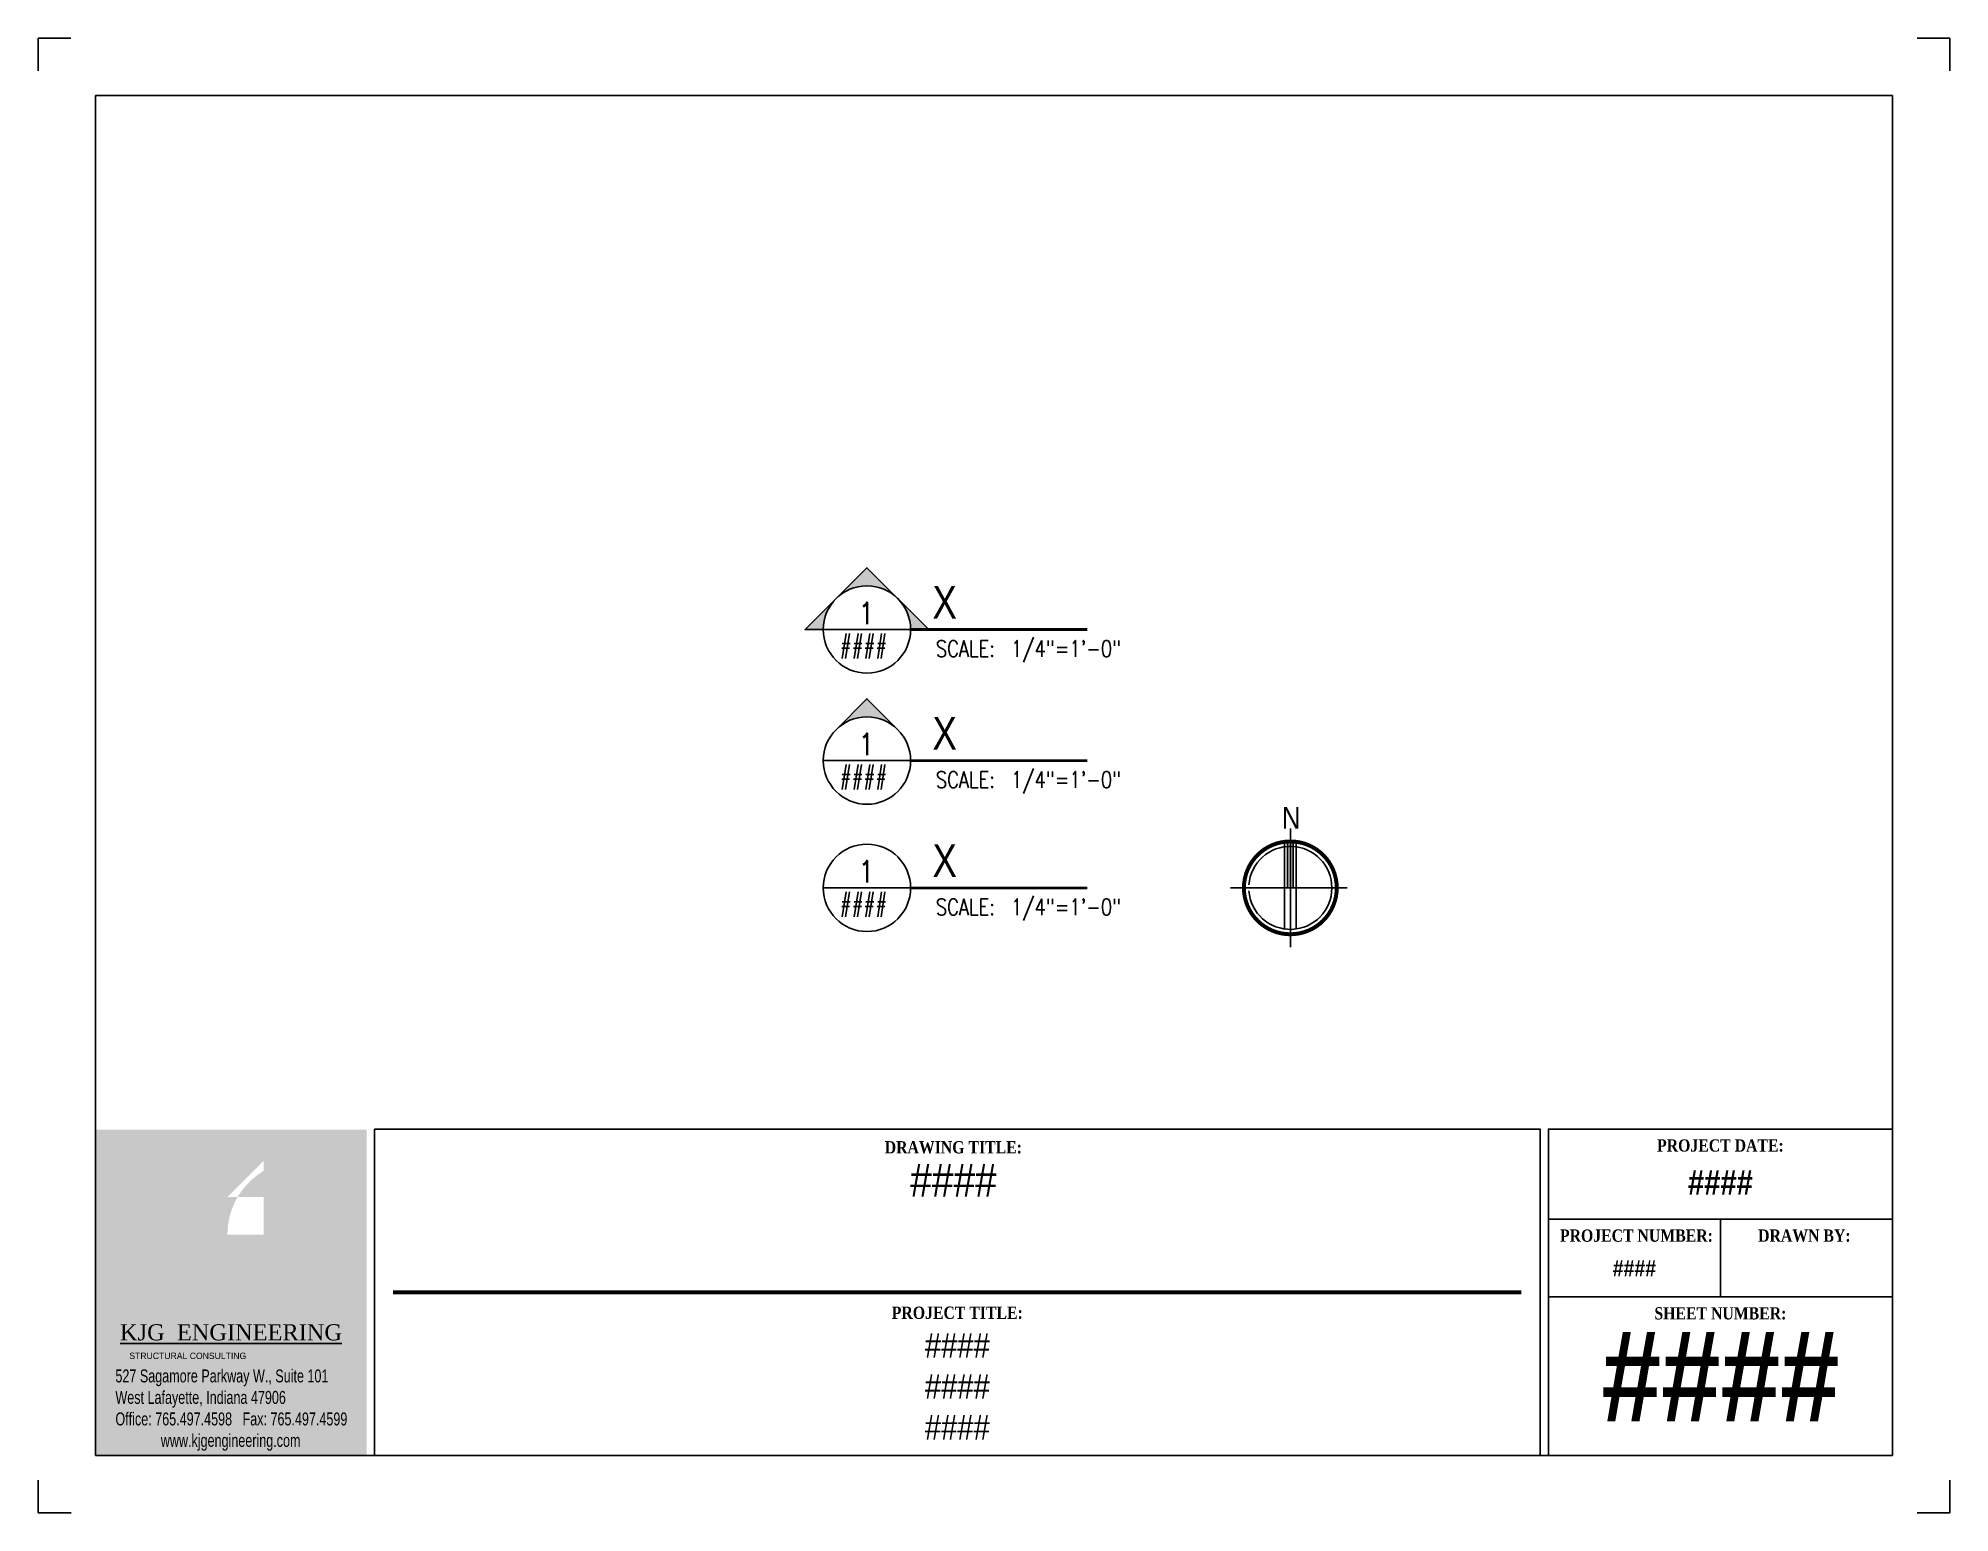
# Paper-space layout '8.5x11 (eng1)' of a CAD drawing. Header units: inches. Extents: x 0 to 10.9, y 0 to 8.4.
import ezdxf
from ezdxf.enums import TextEntityAlignment as Align

# ---------------------------------------------------------------- set-up
doc = ezdxf.new("R2010")
doc.units = ezdxf.units.IN
doc.header["$LTSCALE"] = 0.5
doc.header["$MEASUREMENT"] = 0
doc.layers.add('A-Anno-Note', color=4, linetype='Continuous')
doc.layers.add('G-Anno-Ttlb', color=7, linetype='Continuous')
doc.layers.add('G-Anno-Nplt', color=140, linetype='Continuous', plot=False)
doc.styles.add('Archstyle', font='romans.shx', dxfattribs={"width": 0.8, "height": 0.09375})
doc.styles.add('Arial', font='arial.ttf', dxfattribs={"width": 0.85})
doc.styles.add('Arial Bold', font='arialbd.ttf', dxfattribs={"width": 0.85})
doc.styles.get("Standard").update_dxf_attribs({"font": 'romans.shx', "width": 0.8})
doc.styles.add('TimesNewRoman', font='timesbd.ttf', dxfattribs={"height": 0.625})

# ---------------------------------------------------------------- blocks, each defined once
blk = doc.blocks.new('KJG Plan Title')
blk.add_line((-0.25, 0), (0.25, 0))
at = {"const_width": 0.015625}
blk.add_lwpolyline([(0.25, 0), (1.261534176683472, 0)], dxfattribs=at)
blk.add_circle((0, 0), 0.25)
blk.add_arc((0, 0), 0.25, 180, 0)
at = {"style": 'Archstyle', "width": 0.8}
blk.add_text('SCALE:', height=0.09375, dxfattribs=at).set_placement((0.394712062347935, -0.15625))
at = {"width": 0.8}
for tag, p, height, style in [('2', (0.375, 0.3125), 0.1875, 'Arial'), ('1', (0.375, 0.0625), 0.1875, 'Arial'), ('1/X"=1\'-0"', (0.824336331737868, -0.15625), 0.09375, 'Archstyle')]:
    blk.add_attdef(tag, p, '', height=height, dxfattribs=dict(at, style=style))
at = {"style": 'Archstyle', "width": 0.8}
blk.add_attdef('#', text='', height=0.125, dxfattribs=at).set_placement((-0.003754722077637496, 0.09375), align=Align.MIDDLE_CENTER)
at = {"width": 0.8}
blk.add_attdef('#_001', (-0.1537547220776411, -0.1339285714285712), '', height=0.09375, dxfattribs=at)
blk = doc.blocks.new('KJG Elevation Title')
at = {"linetype": 'ByBlock', "lineweight": -2}
blk.add_hatch(color=0, dxfattribs=at).paths.add_polyline_path([(6.315935428978669e-15, 0.3535533905932703), (-0.1767766952966289, 0.1767766952966383, -0.4142135623730877), (0.1767766952966415, 0.1767766952966383)])
blk.add_line((-0.25, 0), (0.25, 0))
at = {"color": 0, "linetype": 'ByBlock', "lineweight": -2}
blk.add_lwpolyline([(-0.1767766952966383, 0.1767766952966383), (0, 0.3535533905932766), (0.1767766952966383, 0.1767766952966383)], dxfattribs=at)
at = {"const_width": 0.015625}
blk.add_lwpolyline([(0.25, 0), (1.261534176683472, 0)], dxfattribs=at)
blk.add_circle((0, 0), 0.25)
blk.add_arc((0, 0), 0.25, 180, 0)
at = {"style": 'Archstyle', "width": 0.8}
blk.add_text('SCALE:', height=0.09375, dxfattribs=at).set_placement((0.394712062347935, -0.15625))
at = {"width": 0.8}
for tag, p, height, style in [('2', (0.375, 0.3125), 0.1875, 'Arial'), ('1', (0.375, 0.0625), 0.1875, 'Arial'), ('1/X"=1\'-0"', (0.824336331737868, -0.15625), 0.09375, 'Archstyle')]:
    blk.add_attdef(tag, p, '', height=height, dxfattribs=dict(at, style=style))
at = {"style": 'Archstyle', "width": 0.8}
blk.add_attdef('#', text='', height=0.125, dxfattribs=at).set_placement((-0.003754722077637496, 0.09375), align=Align.MIDDLE_CENTER)
at = {"width": 0.8}
blk.add_attdef('#_001', (-0.1537547220776411, -0.1339285714285712), '', height=0.09375, dxfattribs=at)
blk = doc.blocks.new('Anno_Arrow_A2')
at = {"linetype": 'ByBlock', "lineweight": -2}
h = blk.add_hatch(color=0, dxfattribs=at)
h.paths.add_polyline_path([(-1.767766952966415, 1.767766952966383), (-3.535533905932703, 0), (-2.5, 0, -0.1989123673796569)])
h.paths.add_polyline_path([(6.315935428978669e-14, 3.535533905932703), (-1.767766952966288, 1.767766952966383, -0.4142135623730877), (1.767766952966415, 1.767766952966383)])
h.paths.add_polyline_path([(2.37323414481207, 1.162299761120728), (2.245194378078029, 1.099591835476619, -0.1143487377762482), (2.5, 0), (3.535533905932766, 0)])
h.paths.add_polyline_path([(1.767766952966415, 1.767766952966415, -0.08268297409211775), (2.245194378078029, 1.099591835476588), (2.373234144812133, 1.162299761120696)])
at = {"color": 0, "linetype": 'ByBlock', "lineweight": -2}
blk.add_lwpolyline([(-2.5, 0), (-3.535533905932766, 0), (0, 3.535533905932766), (3.535533905932766, 0), (2.5, 0)], dxfattribs=at)
blk = doc.blocks.new('KJG Section Title')
blk.add_line((-0.25, 0), (0.25, 0))
at = {"const_width": 0.015625}
blk.add_lwpolyline([(0.25, 0), (1.261534176683472, 0)], dxfattribs=at)
blk.add_circle((0, 0), 0.25)
blk.add_arc((0, 0), 0.25, 180, 0)
at = {"xscale": 0.1, "yscale": 0.1, "zscale": 0.1}
blk.add_blockref('Anno_Arrow_A2', (0, 0), dxfattribs=at)
at = {"style": 'Archstyle', "width": 0.8}
blk.add_text('SCALE:', height=0.09375, dxfattribs=at).set_placement((0.394712062347935, -0.15625))
at = {"width": 0.8}
for tag, p, height, style in [('2', (0.375, 0.3125), 0.1875, 'Arial'), ('1', (0.375, 0.0625), 0.1875, 'Arial'), ('1/X"=1\'-0"', (0.824336331737868, -0.15625), 0.09375, 'Archstyle')]:
    blk.add_attdef(tag, p, '', height=height, dxfattribs=dict(at, style=style))
at = {"style": 'Archstyle', "width": 0.8}
blk.add_attdef('#', text='', height=0.125, dxfattribs=at).set_placement((-0.003754722077637496, 0.09375), align=Align.MIDDLE_CENTER)
at = {"width": 0.8}
blk.add_attdef('#_001', (-0.1537547220776411, -0.1339285714285712), '', height=0.09375, dxfattribs=at)
blk = doc.blocks.new('KJG North Arrow')
at = {"layer": 'A-Anno-Note'}
for p, q in [((-0.003503366762288351, -0.3399354712240807), (-0.003503366762288351, 0.3399354712240665)), ((-0.03600058088522928, 0.26362961081648), (-0.03600058088522928, -0.2352335673232062)), ((-0.020319670005847, 0.2542839855103978), (-0.020319670005847, 0)), ((0.01331293648081555, 0.2542839855103978), (0.01331293648081555, 0)), ((0.02899384736065258, 0.26362961081648), (0.02899384736065258, -0.2352335673232062)), ((-0.3456456845506182, 0), (-0.09387350700671959, -5.542233338928781e-13)), ((-0.0977037864599879, -5.542233338928781e-13), (-0.3214449498677823, 0)), ((0.3214449498673275, 0), (-0.3214449498677823, 0))]:
    blk.add_line(p, q, dxfattribs=at)
at = {"layer": 'A-Anno-Note', "const_width": 0.02268202897921779}
blk.add_lwpolyline([(-0.003503366762288351, -0.265625, 1), (-0.003503366762288351, 0.265625, 1)], format="xyb", close=True, dxfattribs=at)
at = {"layer": 'A-Anno-Note'}
blk.add_arc((-0.003503366762288351, 0), 0.2374676822671953, 184.0608065459285, 175.9391934540715, dxfattribs=at)
blk.add_solid([(-0.020319670005847, 0), (0.01331293648081555, 0), (-0.020319670005847, 0.2542839855103978), (0.01331293648081555, 0.2542839855103978)], dxfattribs=at)
at = {"layer": 'A-Anno-Note', "style": 'Arial', "width": 0.85}
blk.add_text('N', height=0.125, dxfattribs=at).set_placement((0.001522236039363634, 0.4010319217124447), align=Align.MIDDLE_CENTER)
blk = doc.blocks.new('BORDER8.5x11 (eng)')
at = {"layer": 'G-Anno-Ttlb'}
h = blk.add_hatch(color=7, dxfattribs=at)
h.dxf.hatch_style = 1
edge = h.paths.add_edge_path()
edge.add_line((1.290041029267673, 1.592297913247768), (1.082546730256796, 1.592297913247765))
edge.add_arc((1.5049458389575, 1.592297913247768), 0.4223991087007035, 149.4179368228352, 180.0000000000003, ccw=False)
edge.add_line((1.14130187873909, 1.807202722937592), (1.290041029267675, 1.807202722937592))
edge.add_line((1.290041029267673, 1.807202722937592), (1.290041029267673, 1.592297913247768))
h.paths.add_polyline_path([(1.0825467302568, 2.014697021948465), (1.290041029267671, 2.014697021948465), (1.290041029267673, 1.807202722937594), (1.082546730256814, 1.807202722937592)])
h.paths.add_polyline_path([(0.5045268972979421, 1.807202722937592), (0.5045268972979421, 2.014697021948465), (0.7120211963088151, 2.014697021948462), (0.7120211963088151, 1.807202722937592)])
edge = h.paths.add_edge_path()
edge.add_line((1.497535328278546, 1.696045062753194), (1.705029627289419, 1.696045062753191))
edge.add_line((1.705029627289419, 1.696045062753191), (1.705029627289419, 1.169898804547066))
edge.add_line((1.705029627289419, 1.169898804547066), (1.504945838957499, 1.169898804547066))
edge.add_arc((1.5049458389575, 1.592297913247765), 0.4223991087006992, 180, 270, ccw=False)
edge.add_line((1.0825467302568, 1.592297913247765), (1.290041029267657, 1.592297913247765))
edge.add_arc((1.504945838957486, 1.592297913247768), 0.2149048096898295, 180.0000000000005, 331.1342725849915)
edge.add_line((1.693149468564669, 1.488550763742329), (1.497535328278563, 1.488550763742329))
edge.add_line((1.497535328278563, 1.488550763742329), (1.497535328278546, 1.696045062753194))
edge = h.paths.add_edge_path()
edge.add_line((1.504945838957497, 2.014697021948465), (1.705029627289422, 2.014697021948465))
edge.add_line((1.705029627289419, 2.014697021948465), (1.705029627289417, 1.807202722937594))
edge.add_line((1.705029627289417, 1.807202722937594), (1.504945838957501, 1.80720272293759))
edge.add_arc((1.5049458389575, 1.592297913247765), 0.2149048096898251, 90, 179.9999999999994)
edge.add_line((1.290041029267673, 1.592297913247768), (1.290041029267673, 1.955941873466172))
edge.add_arc((1.504945838957497, 1.592297913247774), 0.4223991087006915, 90, 120.58206317716551, ccw=False)
h.paths.add_polyline_path([(1.0825467302568, 2.014697021948465), (1.082546730256781, 1.807202722937583), (0.7209212946788319, 1.445577287359607), (0.7120211963088151, 1.45447738572964), (0.7120211963088067, 1.730118440765849), (0.9965997774914311, 2.014697021948467)])
h.paths.add_polyline_path([(0.3281249947716763, 0.3281249730269591), (1.878542397365405, 0.3281249730269619), (1.878542397365405, 2.19248091907963), (0.3281249947716763, 2.192480919079627)])
edge = h.paths.add_edge_path()
edge.add_line((1.290041029267673, 1.169898804547066), (0.9965997774914143, 1.169898804547058))
edge.add_line((0.9965997774914143, 1.169898804547058), (0.7209212946788488, 1.445577287359626))
edge.add_line((0.7209212946788487, 1.445577287359626), (0.8676419205669867, 1.592297913247777))
edge.add_line((0.8676419205669882, 1.592297913247777), (1.082546730256785, 1.377393103557934))
edge.add_line((1.082546730256783, 1.377393103557934), (1.082546730256783, 1.592297913247779))
edge.add_arc((1.504945838957491, 1.592297913247779), 0.4223991087007058, 180.0000000000003, 239.4179368228365)
edge.add_line((1.290041029267673, 1.228653953029362), (1.290041029267673, 1.169898804547066))
h = blk.add_hatch(color=130, dxfattribs=at)
h.paths.add_polyline_path([(0.7120211963088151, 2.014697021948465), (0.5045268972979421, 2.014697021948465), (0.5045268972979421, 1.807202722937592), (0.7120211963088151, 1.807202722937592)])
h.paths.add_polyline_path([(1.082546730256783, 1.807202722937583), (1.0825467302568, 2.014697021948465), (0.9965997774914311, 2.014697021948465), (0.7120211963088067, 1.730118440765849), (0.7120211963088151, 1.45447738572964), (0.7209212946788319, 1.445577287359607)])
h = blk.add_hatch(color=160, dxfattribs=at)
h.paths.add_polyline_path([(1.082546730256783, 1.592297913247765), (1.082546730256783, 1.377393103557931), (0.8676419205669993, 1.592297913247765), (0.7209212946788655, 1.445577287359607), (0.9965997774914227, 1.169898804547058), (1.290041029267673, 1.169898804547066), (1.290041029267673, 1.228653953029359, -0.2652289636343245)])
h.paths.add_polyline_path([(1.290041029267673, 1.955941873466172, 0.1264884079527541), (1.141301878739093, 1.807202722937592), (1.290041029267673, 1.807202722937592)])
h.paths.add_polyline_path([(1.290041029267673, 2.014697021948465), (1.0825467302568, 2.014697021948465), (1.0825467302568, 1.807202722937592)])
h = blk.add_hatch(color=130, dxfattribs=at)
h.paths.add_polyline_path([(1.705029627289419, 2.014697021948465), (1.5049458389575, 2.014697021948465, 0.1342371166273226), (1.290041029267673, 1.955941873466172), (1.290041029267673, 1.592297913247765, -0.4142135623730981), (1.5049458389575, 1.807202722937592), (1.705029627289419, 1.807202722937592)])
h.paths.add_polyline_path([(1.705029627289419, 1.696045062753194), (1.497535328278546, 1.696045062753194), (1.497535328278563, 1.488550763742329), (1.693149468564669, 1.488550763742329, -0.7752202678432363), (1.290041029267657, 1.592297913247765), (1.0825467302568, 1.592297913247765, 0.4142135623730951), (1.5049458389575, 1.169898804547066), (1.705029627289419, 1.169898804547066)])
at = {"layer": 'G-Anno-Nplt'}
for points in [[(0.1874999947716738, 8.43749997302696), (-5.228326216411006e-09, 8.43749997302696), (-5.228326216411006e-09, 8.24999997302696)], [(10.74999999477168, 8.43749997302696), (10.93749999477168, 8.43749997302696), (10.93749999477168, 8.24999997302696)], [(0.1874999947716844, -2.69730406898816e-08), (-5.228315558269969e-09, -2.69730406898816e-08), (-5.228315558269969e-09, 0.1874999730269593)], [(10.74999999477168, -2.69730406898816e-08), (10.93749999477168, -2.69730406898816e-08), (10.93749999477168, 0.1874999730269593)]]:
    blk.add_lwpolyline(points, dxfattribs=at)
at = {"layer": 'G-Anno-Ttlb'}
for p, q in [((1.923605386573718, 0.3281249730269771), (1.923605386573716, 2.195520206498158)), ((1.923605386573718, 0.3281249730269771), (1.923605386573716, 2.195520206498158)), ((10.60937499477169, 2.195520206498145), (8.64062499477169, 2.195520206498145)), ((10.60937499477169, 1.679895206498145), (8.64062499477169, 1.679895206498145)), ((10.60937499477169, 1.679895206498145), (8.64062499477169, 1.679895206498145)), ((9.62499999477169, 1.234998173440552), (9.62499999477169, 1.679895206498145)), ((10.60937499477169, 1.234998173440552), (8.64062499477169, 1.234998173440552)), ((10.60937499477169, 1.234998173440552), (8.64062499477169, 1.234998173440552))]:
    blk.add_line(p, q, dxfattribs=at)
blk.add_lwpolyline([(10.60937499477169, 0.3281249730269585), (0.3281249947716779, 0.3281249730269566), (0.3281249947716715, 8.109374973026954), (10.60937499477168, 8.109374973026956), (10.60937499477169, 0.3281249730269585)], dxfattribs=at)
for points in [[(1.923605386573716, 2.195520206498147), (1.923605386573718, 0.3281249730269664), (8.593749994771681, 0.3281249730269642), (8.593749994771681, 2.195520206498145)], [(8.640624994771683, 0.3281249730269594), (10.60937499477168, 0.3281249730269594), (10.60937499477169, 2.195520206498145), (8.64062499477169, 2.195520206498145)]]:
    blk.add_lwpolyline(points, close=True, dxfattribs=at)
at = {"layer": 'G-Anno-Ttlb', "color": 3, "const_width": 0.0234375}
blk.add_lwpolyline([(2.030376219907052, 1.261822589762546), (8.486979161438343, 1.261822589762555)], dxfattribs=at)
at = {"width": 0.85, "flags": 8}
for tag, p, height, style in [('SHEETNAME_001', (4.988743750278894, 1.809305360200091), 0.1875, 'Arial'), ('DATE_001', (9.43950641104045, 1.820520206498145), 0.140625, 'Arial Bold'), ('PROJECT#_001', (9.009150105617529, 1.352185673440552), 0.09375, 'Arial Bold'), ('PROJECTNAME1_001', (5.073143339120912, 0.8875580092714312), 0.140625, 'Arial'), ('SHT#_001', (8.944856854423799, 0.5237490732337554), 0.515625, 'Arial Bold'), ('PROJECTNAME2_001', (5.073143339120912, 0.6531830092714312), 0.140625, 'Arial'), ('PROJECTNAME3_001', (5.073143339120912, 0.4188080092714312), 0.140625, 'Arial')]:
    blk.add_attdef(tag, p, '', height=height, dxfattribs=dict(at, style=style))
at = {"color": 4, "style": 'Arial Bold', "width": 0.85}
blk.add_attdef('AUTHOR', text='', height=0.09375, dxfattribs=at).set_placement((10.09941939565862, 1.399060673440552), align=Align.MIDDLE_CENTER)
at = {"layer": 'G-Anno-Ttlb', "color": 3, "style": 'TimesNewRoman', "width": 0.85}
for s, p in [('DRAWING TITLE:', (5.236122885681349, 2.091354729231468)), ('PROJECT DATE:', (9.62499999477169, 2.101770206498145)), ('PROJECT NUMBER:', (9.14453124477169, 1.586145206498145)), ('DRAWN BY:', (10.10546874477169, 1.586145206498145)), ('PROJECT TITLE:', (5.258677690672753, 1.144635089762563)), ('SHEET NUMBER:', (9.62499999477169, 1.141248173440552))]:
    blk.add_text(s, height=0.0703125, dxfattribs=at).set_placement(p, align=Align.MIDDLE_CENTER)
at = {"layer": 'G-Anno-Ttlb', "insert": (0.4682247443518348, 1.078679020169567), "char_height": 0.09228675015438859, "width": 1.402758602346706, "attachment_point": 1, "line_spacing_factor": 2, "style": 'TimesNewRoman'}
blk.add_mtext('{\\fTimes New Roman|b0|i0|c0|p18;\\L\\C110;KJG  ENGINEERING}', dxfattribs=at)
at = {"layer": 'G-Anno-Ttlb', "insert": (0.5212768094628366, 0.916484346871086), "char_height": 0.03691470006175544, "width": 1.150015444646292, "attachment_point": 1, "style": 'TimesNewRoman'}
blk.add_mtext('{\\fBankGothic Md BT|b0|i0|c0|p34;\\C110;STRUCTURAL CONSULTING}', dxfattribs=at)
at = {"layer": 'G-Anno-Ttlb', "color": 110, "insert": (0.4416279104311436, 0.8200446889289533), "char_height": 0.1107441001852663, "attachment_point": 1, "style": 'TimesNewRoman'}
blk.add_mtext_dynamic_manual_height_columns('{\\fArial Narrow|b0|i0|c0|p34;\\H0.66667x;\\W0.85;527 Sagamore Parkway W., Suite 101\\PWest Lafayette, Indiana 47906\\POffice: 765.497.4598   Fax: 765.497.4599\\P             www.kjgengineering.com}', width=2.268814984436602, gutter_width=3.125, heights=[0], dxfattribs=at)

psp = doc.layouts.new('8.5x11 (eng1)')

# ---------------------------------------------------------------- block references
at = {"layer": 'A-Anno-Note'}
for name, p in [('KJG Section Title', (4.741623448206951, 5.054041864480062)), ('KJG Elevation Title', (4.741623448206951, 4.304194570881627)), ('KJG Plan Title', (4.741623448206951, 3.575780138988904))]:
    psp.add_blockref(name, p, dxfattribs=at).add_auto_attribs({'#': '1', '1': 'X', '1/X"=1\'-0"': '1/4"=1\'-0"', '#_001': '####'})
psp.add_blockref('KJG North Arrow', (7.167846190759732, 3.575780138988904), dxfattribs=at)
at = {"layer": 'G-Anno-Ttlb'}
ref = psp.add_blockref('BORDER8.5x11 (eng)', (0, 0), dxfattribs=at)
ref.add_attrib('SHT#_001', '####', (8.944856854423799, 0.5237490732337554), dxfattribs={"layer": '0', "height": 0.515625, "style": 'Arial Bold', "width": 0.85})
ref.add_attrib('SHEETNAME_001', '####', (4.988743750278894, 1.809305360200091), dxfattribs={"layer": '0', "height": 0.1875, "style": 'Arial', "width": 0.85})
ref.add_attrib('PROJECT#_001', '####', (9.009150105617529, 1.352185673440552), dxfattribs={"layer": '0', "height": 0.09375, "style": 'Arial Bold', "width": 0.85})
ref.add_attrib('DATE_001', '####', (9.43950641104045, 1.820520206498145), dxfattribs={"layer": '0', "height": 0.140625, "style": 'Arial Bold', "width": 0.85})
ref.add_attrib('PROJECTNAME1_001', '####', (5.073143339120912, 0.8875580092714312), dxfattribs={"layer": '0', "height": 0.140625, "style": 'Arial', "width": 0.85})
ref.add_attrib('PROJECTNAME2_001', '####', (5.073143339120912, 0.6531830092714312), dxfattribs={"layer": '0', "height": 0.140625, "style": 'Arial', "width": 0.85})
ref.add_attrib('PROJECTNAME3_001', '####', (5.073143339120912, 0.4188080092714312), dxfattribs={"layer": '0', "height": 0.140625, "style": 'Arial', "width": 0.85})

doc.saveas('drawing.dxf')
